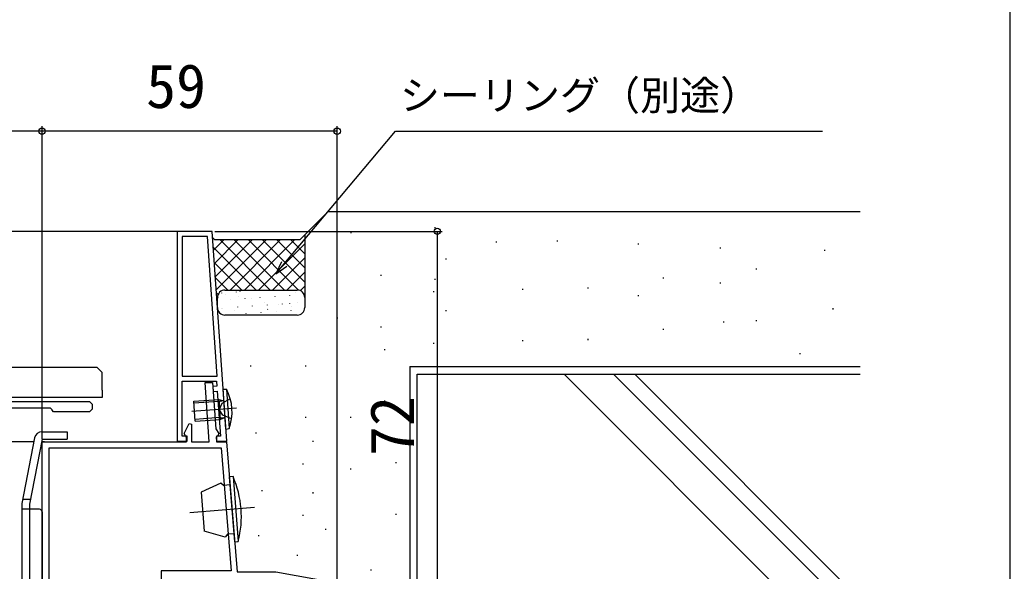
# Model space of a CAD drawing. Units: millimetres, scale not verified. Extents: x -525 to 525, y -783 to 779.
# Drawn here: x 327.1 to 525, y -448.8 to -338.7 of the extents above; entities that cross this region are included whole.
import ezdxf
from ezdxf.enums import TextEntityAlignment as Align

# ---------------------------------------------------------------- set-up
doc = ezdxf.new("R2010")
doc.units = ezdxf.units.MM
doc.header["$LTSCALE"] = 4
for name, color, linetype in [('0-2_YKK_11', 7, 'Continuous'), ('0-3_YKK_11E', 7, 'Continuous'), ('0-4_YKK_12', 2, 'Continuous'), ('0-5_YKK_13', 4, 'Continuous'), ('0-7_YKK_D', 6, 'Continuous'), ('0-8_YKK_ZWAK', 7, 'Continuous'), ('0-9_YSS_K', 3, 'Continuous'), ('0-A_YSS_KE', 3, 'Continuous')]:
    doc.layers.add(name, color=color, linetype=linetype)
doc.styles.add('ＭＳ ゴシック', font='')
doc.styles.get('ＭＳ ゴシック').set_extended_font_data('MS Gothic')

msp = doc.modelspace()

# ---------------------------------------------------------------- linework, layer by layer
at = {"layer": '0-2_YKK_11'}
for points in [[(368.422, -422.8), (365.5, -380.9), (358.5, -380.9), (358.5, -422.8), (360.5, -422.8), (360.5, -421.8), (359.5, -421.8), (359.5, -410.8), (366.382, -410.8), (366.452, -411.802), (365.654, -411.858), (365.723, -412.856), (366.522, -412.8), (367.149, -421.8), (366.4, -421.8), (366.4, -422.8)], [(366.513, -409.8), (364.567, -381.9), (359.5, -381.9), (359.5, -409.8)], [(332.9, -480.2), (332.9, -424.1), (367.293, -424.1), (369.28, -448.7), (355.3, -448.7), (355.3, -480.2), (348.3, -480.2), (348, -479.9), (340, -479.9), (339.7, -480.2)]]:
    msp.add_lwpolyline(points, close=True, dxfattribs=at)
msp.add_lwpolyline([(331.5, -479.4), (331.5, -422.9), (360.4, -422.9), (360.4, -421.992), (360.15, -421.696), (359.932, -421.266), (360.938, -419.253), (361.4, -419.363), (361.4, -422.9), (364.897, -422.9), (364.097, -411.1), (365.6, -411.1), (366.224, -420.302), (366.849, -421.233), (366.62, -421.699), (366.34, -422.019), (366.4, -422.9), (368.4, -422.9), (370.5, -448.9), (378.245, -448.9), (389.674, -450.915)], dxfattribs=at)
at = {"layer": '0-3_YKK_11E'}
msp.add_line((317.7, -414.9), (341, -414.9), dxfattribs=at)
msp.add_lwpolyline([(341, -414.9), (341.5, -415.4), (341.5, -416.4), (341, -416.9), (333.8, -416.9), (333.5, -416.6), (333.5, -416.5), (333.2, -416.2), (322.8, -416.2)], dxfattribs=at)
at = {"layer": '0-4_YKK_12'}
for p, q in [((359, -380.9), (224.887, -380.9)), ((329.876, -422.9), (318.5, -422.9)), ((332, -422.9), (331.404, -422.9))]:
    msp.add_line(p, q, dxfattribs=at)
at = {"layer": '0-5_YKK_13'}
for p, q in [((342.5, -408.1), (306.5, -408.1)), ((342.5, -408.1), (343.5, -409.1)), ((343.5, -412.6), (343.5, -409.1)), ((343.5, -412.6), (343.5, -414.1)), ((368.254, -420.39), (367.697, -412.41)), ((367.697, -412.41), (368.342, -412.421)), ((368.342, -412.421), (368.891, -420.29)), ((343.5, -414.1), (317.2, -414.1)), ((366.865, -414.852), (361.877, -415.2)), ((366.839, -414.474), (367.589, -414.681)), ((366.839, -414.474), (367.117, -418.465)), ((366.865, -414.852), (367.682, -414.684)), ((367.454, -415.289), (366.926, -416.473)), ((369.12, -414.315), (367.454, -415.289)), ((370.395, -416.231), (361.478, -416.853)), ((367.613, -417.573), (366.926, -416.473)), ((369.399, -418.306), (367.613, -417.573)), ((367.091, -418.087), (362.103, -418.434)), ((362.129, -418.813), (367.117, -418.465)), ((367.091, -418.087), (367.923, -418.14)), ((367.117, -418.465), (367.831, -418.156)), ((331.5, -420.9), (336.5, -420.9)), ((336.5, -420.9), (336.5, -422.4)), ((368.254, -420.39), (368.891, -420.29)), ((330.027, -422.117), (327.5, -435.257)), ((331.5, -422.4), (336.5, -422.4)), ((369.679, -429.864), (368.967, -429.921)), ((370.014, -442.879), (368.967, -429.921)), ((369.679, -429.864), (370.726, -442.821)), ((363.295, -432.98), (363.924, -440.77)), ((327.5, -435.257), (327.5, -475.4)), ((327.665, -434.4), (329.192, -434.4)), ((331, -436.4), (327.5, -436.4)), ((331.5, -436.9), (331.5, -473.9)), ((373.962, -436.039), (361.072, -437.08)), ((370.014, -442.879), (369.885, -441.284)), ((370.014, -442.879), (370.726, -442.821))]:
    msp.add_line(p, q, dxfattribs=at)
for points in [[(362.129, -418.813), (361.851, -414.822), (366.839, -414.474)], [(331.5, -422.4), (329, -435.4), (329, -475.4)], [(369.096, -431.516), (367.8, -431.621), (367.262, -431.162), (363.295, -432.98)], [(369.885, -441.284), (368.589, -441.389), (368.131, -441.927), (363.924, -440.77)]]:
    msp.add_lwpolyline(points, dxfattribs=at)
for centre, radius, start, end in [((359.995, -416.956), 9.5, 339.461, 28.51645), ((367.642, -414.489), 0.2, 254.56687, 3.98872), ((367.91, -418.339), 0.2, 3.98872, 113.41058), ((331.5, -422.4), 1.5, 90, 169.11447), ((351.35, -437.865), 20, 345.65214, 23.58329), ((331, -436.9), 0.5, 0, 90)]:
    msp.add_arc(centre, radius, start, end, dxfattribs=at)
at = {"layer": '0-7_YKK_D'}
for p, q in [((331.5, -422.4), (331.5, -359.9)), ((331.5, -422.4), (331.5, -359.9)), ((390.5, -450.9), (390.5, -359.9)), ((331.5, -360.9), (322.5, -360.9)), ((390.5, -360.9), (331.5, -360.9)), ((366.034, -380.9), (411.5, -380.9)), ((410.5, -380.9), (410.5, -452.9))]:
    msp.add_line(p, q, dxfattribs=at)
for points in [[(378.256, -389.359), (379.895, -387.405), (402.136, -360.9), (487.472, -360.9)], [(379.372, -386.966), (378.256, -389.359), (380.419, -387.844)]]:
    msp.add_lwpolyline(points, dxfattribs=at)
for centre in [(331.5, -360.9), (390.5, -360.9), (410.5, -380.9)]:
    msp.add_circle(centre, 0.637, dxfattribs=at)
at = {"layer": '0-8_YKK_ZWAK'}
msp.add_lwpolyline([(-525, -782.9), (525, -782.9), (525, 747.1)], dxfattribs=at)
at = {"layer": '0-9_YSS_K'}
for p, q in [((393.243, -381.064), (393.243, -381.264)), ((409.98, -380.041), (409.98, -380.241)), ((365.761, -384.645), (367.822, -382.584)), ((365.946, -387.289), (370.646, -382.589)), ((366.042, -390.021), (373.47, -382.593)), ((366.314, -392.577), (376.283, -382.608)), ((367.089, -382.583), (377.114, -392.608)), ((369.112, -392.608), (379.118, -382.602)), ((369.921, -382.587), (379.942, -392.608)), ((371.94, -392.608), (381.94, -382.608)), ((372.754, -382.592), (382.77, -392.608)), ((374.769, -392.608), (384.012, -383.365)), ((375.599, -382.608), (384.012, -391.021)), ((378.427, -382.608), (384.012, -388.193)), ((381.256, -382.608), (384.012, -385.364)), ((422.297, -382.888), (422.297, -383.088)), ((434.466, -382.736), (434.466, -382.936)), ((450.638, -383.304), (450.638, -383.504)), ((365.719, -384.042), (374.285, -392.608)), ((467.018, -384.104), (467.018, -384.304)), ((487.858, -384.56), (487.858, -384.76)), ((365.931, -387.082), (371.457, -392.608)), ((377.597, -392.608), (384.012, -386.193)), ((412.239, -386.316), (412.239, -386.516)), ((380.425, -392.608), (384.012, -389.021)), ((399.188, -389.578), (399.188, -389.778)), ((474.229, -388.323), (474.229, -388.523)), ((366.042, -390.021), (368.628, -392.608)), ((383.124, -392.738), (384.012, -391.85)), ((409.98, -390.342), (409.98, -390.542)), ((455.657, -390.08), (455.657, -390.28)), ((467.018, -391.096), (467.018, -391.296)), ((366.355, -393.163), (366.69, -393.498)), ((367.422, -393.216), (367.418, -393.166)), ((368.061, -392.608), (382.512, -392.608)), ((368.132, -393.441), (368.135, -393.431)), ((370.404, -393.005), (370.401, -392.955)), ((370.797, -393.852), (370.799, -393.843)), ((371.072, -392.972), (371.121, -392.885)), ((373.387, -392.793), (373.383, -392.743)), ((378.081, -393.889), (378.078, -393.839)), ((379.446, -392.715), (379.448, -392.706)), ((381.064, -393.678), (381.06, -393.628)), ((382.11, -393.127), (382.113, -393.117)), ((409.729, -392.841), (409.729, -393.041)), ((427.548, -392.339), (427.548, -392.539)), ((440.599, -392.088), (440.599, -392.288)), ((450.638, -393.604), (450.638, -393.804)), ((366.561, -396.108), (366.561, -394.108)), ((366.642, -394.173), (366.692, -394.086)), ((369.134, -394.524), (369.13, -394.474)), ((372.116, -394.312), (372.113, -394.262)), ((373.448, -394.312), (373.451, -394.302)), ((373.602, -395.826), (373.598, -395.776)), ((375.099, -394.101), (375.095, -394.051)), ((376.006, -395.109), (376.009, -395.099)), ((376.584, -395.614), (376.581, -395.564)), ((378.671, -395.52), (378.673, -395.511)), ((379.567, -395.403), (379.563, -395.353)), ((381.007, -395.309), (381.057, -395.222)), ((382.549, -395.191), (382.546, -395.141)), ((384.012, -394.108), (384.012, -396.108)), ((367.357, -396.246), (367.36, -396.236)), ((367.637, -396.249), (367.633, -396.199)), ((382.512, -397.608), (368.061, -397.608)), ((369.349, -397.556), (369.345, -397.506)), ((370.008, -396.706), (370.011, -396.696)), ((370.619, -396.037), (370.616, -395.987)), ((372.331, -397.344), (372.328, -397.295)), ((372.567, -397.502), (372.569, -397.493)), ((375.314, -397.133), (375.31, -397.083)), ((376.578, -396.51), (376.627, -396.422)), ((378.296, -396.921), (378.293, -396.872)), ((381.279, -396.71), (381.275, -396.66)), ((381.322, -395.98), (381.325, -395.97)), ((412.239, -396.616), (412.239, -396.816)), ((489.531, -396.264), (489.531, -396.464)), ((390.505, -398.088), (390.505, -398.288)), ((467.704, -398.864), (467.704, -399.064)), ((474.229, -398.624), (474.229, -398.824)), ((399.188, -399.879), (399.188, -400.079)), ((455.657, -400.381), (455.657, -400.581)), ((409.729, -403.141), (409.729, -403.341)), ((427.548, -402.639), (427.548, -402.839)), ((440.599, -402.388), (440.599, -402.588)), ((399.941, -404.386), (399.941, -404.586)), ((482.99, -405.232), (482.99, -405.432)), ((373.164, -407.665), (373.164, -407.865)), ((384.13, -407.648), (384.13, -407.848)), ((406.5, -409.4), (495, -409.4)), ((406.5, -556.4), (406.5, -409.4)), ((435.85, -409.4), (495, -468.549)), ((445.75, -409.4), (495, -458.65)), ((449.993, -409.4), (495, -454.407)), ((399.941, -414.686), (399.941, -414.886)), ((384.13, -417.949), (384.13, -418.149)), ((393.165, -417.938), (393.165, -418.138)), ((374.229, -421.041), (374.229, -421.241)), ((385.636, -422.707), (385.636, -422.907)), ((383.628, -427.224), (383.628, -427.424)), ((402.2, -426.973), (402.2, -427.173)), ((393.165, -428.239), (393.165, -428.439)), ((375.446, -432.593), (375.446, -432.793)), ((385.636, -433.007), (385.636, -433.207)), ((402.2, -437.274), (402.2, -437.474)), ((383.628, -437.525), (383.628, -437.725)), ((388.145, -440.275), (388.145, -440.475)), ((374.786, -441.557), (374.786, -441.757)), ((382.49, -445.517), (382.49, -445.717)), ((397.198, -448.402), (397.198, -448.602))]:
    msp.add_line(p, q, dxfattribs=at)
for centre, start, end in [((368.061, -394.108), 90, 180), ((382.512, -394.108), 0, 90), ((368.061, -396.108), 180, 270), ((382.512, -396.108), 270, 0)]:
    msp.add_arc(centre, 1.5, start, end, dxfattribs=at)
at = {"layer": '0-A_YSS_KE'}
for p, q in [((388.707, -376.9), (383.003, -382.608)), ((388.707, -376.9), (495, -376.9)), ((384.012, -381.608), (384.012, -394.08)), ((365.587, -382.143), (366.025, -382.581)), ((383.003, -382.608), (366.025, -382.581)), ((405, -407.9), (495, -407.9)), ((405, -407.9), (405, -557.9))]:
    msp.add_line(p, q, dxfattribs=at)

# ---------------------------------------------------------------- texts
at = {"layer": '0-7_YKK_D', "style": 'ＭＳ ゴシック'}
for s, height, p in [('59', 8.798, (352.307, -358.9)), ('シーリング（別途）', 5.865, (403.025, -358.435))]:
    msp.add_text(s, height=height, dxfattribs=at).set_placement(p, align=Align.BOTTOM_LEFT)
msp.add_text('72', height=8.798, rotation=90, dxfattribs=at).set_placement((408.5, -425.764), align=Align.BOTTOM_LEFT)

doc.saveas('drawing.dxf')
